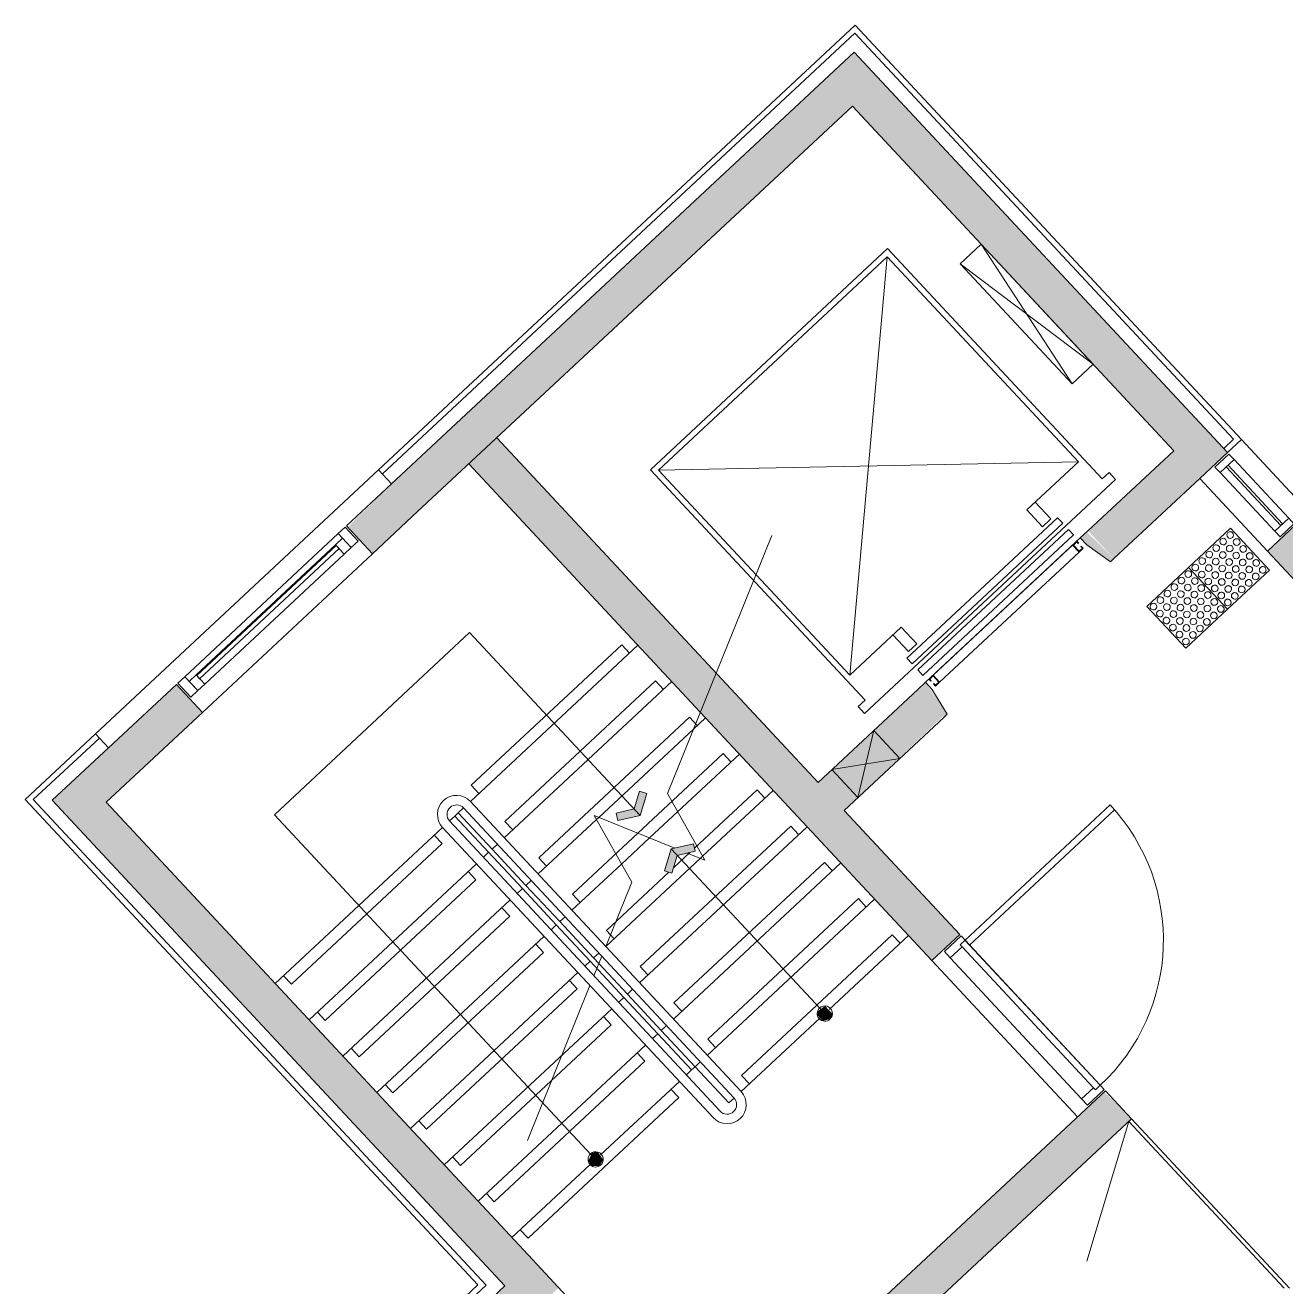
# Model space of a CAD drawing. Header units: millimetres. Extents: x -71377 to 516042, y -145869 to 441446.
# Drawn here: x 272369 to 278978, y 235799 to 242412 of the extents above; entities that cross this region are included whole.
import ezdxf

# ---------------------------------------------------------------- set-up
doc = ezdxf.new("R2010")
doc.units = ezdxf.units.MM
doc.header["$LTSCALE"] = 1000
doc.linetypes.add('_점선_S_', pattern=[1.6, 0.8, -0.8])
doc.linetypes.add('_점선_XS_', pattern=[1.15, 0.6, -0.55])
for name, color, linetype, lineweight in [('A-detl', 7, 'Continuous', 5), ('A-door', 4, 'Continuous', 5), ('A-door-hdln', 8, 'Continuous', 5), ('A-ele-8', 8, 'Continuous', 5), ('A-fnsh', 5, 'Continuous', 5), ('A-furn-hdln', 8, '_점선_XS_', 5), ('A-glas', 5, 'Continuous', 5), ('A-glas-hdln', 8, 'Continuous', 5), ('A-hat', 251, 'Continuous', 5), ('A-insu', 251, 'Continuous', 5), ('A-mark-k', 7, 'Continuous', 5), ('A-strs', 7, 'Continuous', 5), ('A-wind', 4, 'Continuous', 5), ('A-wind-hdln', 8, 'Continuous', 5), ('A_cwall', 2, 'Continuous', 5), ('A_fnsh-4', 4, 'Continuous', 5), ('AA_난간', 7, 'Continuous', 9), ('AA_논슬립', 252, 'Continuous', 5), ('AA_오픈', 8, '_점선_S_', 5), ('AA_점형블럭', 8, 'Continuous', 5), ('elev', 4, 'Continuous', 5)]:
    doc.layers.add(name, color=color, linetype=linetype, lineweight=lineweight)

# ---------------------------------------------------------------- blocks, each defined once
blk = doc.blocks.new('EV_15인승 - EV_15인승_1060x2100-6900318-지반층 배치도')
at = {"layer": 'A-furn-hdln'}
for p, q in [((1050, 100), (1050, -100)), ((1350, 100), (1350, -100))]:
    blk.add_line(p, q, dxfattribs=at)
at = {"layer": 'elev'}
for p, q in [((1350, 100), (1050, -100)), ((1350, -100), (1050, 100)), ((-405, -65), (-405, -50)), ((-405, -50), (-375, -50)), ((-402, -65), (-405, -65)), ((-378, -53), (-402, -53)), ((-402, -53), (-402, -65)), ((-378, -97), (-378, -53)), ((-375, -50), (625, -50)), ((-375, -50), (-375, -100)), ((625, -50), (655, -50)), ((625, -50), (625, -100)), ((652, -53), (628, -53)), ((628, -53), (628, -97)), ((652, -65), (652, -53)), ((655, -65), (652, -65)), ((655, -50), (655, -65)), ((-405, -100), (-405, -85)), ((-405, -85), (-402, -85)), ((-375, -100), (-405, -100)), ((-402, -85), (-402, -97)), ((-402, -97), (-378, -97)), ((-375, -100), (625, -100)), ((655, -100), (625, -100)), ((628, -97), (652, -97)), ((652, -97), (652, -85)), ((652, -85), (655, -85)), ((655, -85), (655, -100)), ((1025, -198), (-775, -198)), ((-775, -198), (-775, -248)), ((665, -135), (-415, -135)), ((-415, -135), (-415, -175)), ((-415, -175), (665, -175)), ((665, -175), (665, -135)), ((1025, -248), (1025, -198)), ((-775, -248), (-725, -248)), ((-725, -248), (-725, -1898)), ((665, -219), (-415, -219)), ((-415, -219), (-415, -259)), ((-415, -259), (665, -259)), ((665, -259), (665, -219)), ((975, -1898), (975, -248)), ((975, -248), (1025, -248)), ((-325, -278), (-385, -278)), ((-385, -278), (-385, -398)), ((-325, -398), (-325, -278)), ((635, -278), (575, -278)), ((575, -278), (575, -398)), ((635, -398), (635, -278)), ((-695, -1868), (-695, -398)), ((-695, -398), (-325, -398)), ((945, -398), (-695, -1868)), ((-695, -398), (945, -1868)), ((575, -398), (945, -398)), ((945, -398), (945, -1868)), ((-1100, -720), (-950, -720)), ((-950, -1580), (-1100, -720)), ((-1100, -1580), (-950, -720)), ((-1100, -1580), (-1100, -720)), ((-950, -720), (-950, -1580)), ((-950, -1580), (-1100, -1580)), ((-725, -1898), (975, -1898)), ((945, -1868), (-695, -1868))]:
    blk.add_line(p, q, dxfattribs=at)
blk = doc.blocks.new('외여닫이문 - __A_FSD_11x21_씰FL_20_원형__계단실-7570923-지반층 배치도')
at = {"layer": 'A-door'}
for p, q in [((-550, 20), (-505, 20)), ((-550, -100), (-550, 20)), ((-505, 20), (-505, -65)), ((505, 20), (550, 20)), ((505, -65), (505, 20)), ((550, 20), (550, -100)), ((-520, -65), (-520, -100)), ((-505, -65), (-520, -65)), ((520, -65), (505, -65)), ((520, -100), (520, -65)), ((-520, -100), (-550, -100)), ((485, -100), (485, -1140)), ((485, -100), (520, -100)), ((520, -100), (520, -1140)), ((550, -100), (520, -100)), ((485, -1140), (520, -1140))]:
    blk.add_line(p, q, dxfattribs=at)
at = {"layer": 'A-door-hdln'}
for p, q in [((-505, 20), (505, 20)), ((-505, -65), (505, -65)), ((-520, -100), (520, -100))]:
    blk.add_line(p, q, dxfattribs=at)
blk.add_arc((520, -100), 1040, 180, 270, dxfattribs=at)
blk = doc.blocks.new('고정창_프로젝트창 - _A_AW_12X11-6595746-지반층 배치도')
at = {"layer": 'A-glas'}
for p, q in [((500, 61), (-500, 61)), ((-500, 61), (-500, 39)), ((-500, 39), (500, 39)), ((500, 39), (500, 61))]:
    blk.add_line(p, q, dxfattribs=at)
at = {"layer": 'A-wind'}
for p, q in [((-550, 100), (-600, 100)), ((-600, 100), (-600, 0)), ((-550, 0), (-550, 100)), ((-500, 66.6), (-550, 66.6)), ((-550, 66.6), (-550, 0)), ((-500, 0), (-500, 66.6)), ((550, 66.6), (500, 66.6)), ((500, 66.6), (500, 0)), ((550, 100), (550, 0)), ((600, 100), (550, 100)), ((550, 0), (550, 66.6)), ((600, 0), (600, 100)), ((-600, 0), (-550, 0)), ((-550, 0), (-500, 0)), ((500, 0), (550, 0)), ((550, 0), (600, 0))]:
    blk.add_line(p, q, dxfattribs=at)
at = {"layer": 'A-wind-hdln'}
for p, q in [((550, 100), (-550, 100)), ((-500, 66.6), (500, 66.6)), ((500, 0), (-500, 0))]:
    blk.add_line(p, q, dxfattribs=at)
blk = doc.blocks.new('고정창 - _A_AW_5x9_8-8092948-지반층 배치도')
at = {"layer": 'A-glas'}
for p, q in [((210, 56), (-210, 56)), ((-210, 56), (-210, 44)), ((-210, 44), (210, 44)), ((210, 44), (210, 56))]:
    blk.add_line(p, q, dxfattribs=at)
at = {"layer": 'A-wind'}
for p, q in [((-210, 100), (-250, 100)), ((-250, 100), (-250, 0)), ((-210, 0), (-210, 100)), ((210, 100), (210, 0)), ((250, 100), (210, 100)), ((250, 0), (250, 100)), ((-250, 0), (-210, 0)), ((210, 0), (250, 0))]:
    blk.add_line(p, q, dxfattribs=at)
at = {"layer": 'A-wind-hdln'}
for p, q in [((210, 100), (-210, 100)), ((-210, 0), (210, 0))]:
    blk.add_line(p, q, dxfattribs=at)
blk = doc.blocks.new('점자블럭_원형_개수_ - 점자블럭_원형_개수_-4199367-지반층 배치도')
at = {"layer": 'AA_점형블럭'}
for p, q in [((300, 300), (0, 300)), ((0, 300), (0, 0)), ((300, 0), (300, 300)), ((600, 300), (300, 300)), ((300, 300), (300, 0)), ((600, 0), (600, 300)), ((0, 0), (300, 0)), ((300, 0), (600, 0))]:
    blk.add_line(p, q, dxfattribs=at)
for centre, start, end in [((25, 275), 360, 180), ((25, 275), 45, 180), ((25, 275), 360, 180), ((25, 275), 45, 180), ((25, 275), 180, 360), ((25, 275), 180, 225), ((25, 275), 180, 360), ((25, 275), 180, 225), ((25, 275), 255, 330), ((25, 275), 255, 330), ((75, 275), 0, 180), ((75, 275), 0, 180), ((75, 275), 0, 180), ((75, 275), 0, 180), ((75, 275), 180, 360), ((75, 275), 180, 360), ((75, 275), 180, 360), ((75, 275), 180, 360), ((125, 275), 0, 180), ((125, 275), 0, 180), ((125, 275), 360, 180), ((125, 275), 0, 180), ((125, 275), 180, 360), ((125, 275), 180, 360), ((125, 275), 180, 360), ((125, 275), 180, 360), ((175, 275), 360, 180), ((175, 275), 0, 180), ((175, 275), 360, 180), ((175, 275), 0, 180), ((175, 275), 180, 360), ((175, 275), 180, 360), ((175, 275), 180, 360), ((175, 275), 180, 360), ((225, 275), 360, 180), ((225, 275), 0, 180), ((225, 275), 360, 180), ((225, 275), 0, 180), ((225, 275), 180, 360), ((225, 275), 180, 360), ((225, 275), 180, 360), ((225, 275), 180, 360), ((275, 275), 0, 180), ((275, 275), 0, 180), ((275, 275), 360, 180), ((275, 275), 0, 180), ((275, 275), 180, 360), ((275, 275), 180, 360), ((275, 275), 180, 360), ((275, 275), 180, 360), ((325, 275), 360, 180), ((325, 275), 0, 180), ((325, 275), 0, 180), ((325, 275), 0, 180), ((325, 275), 180, 360), ((325, 275), 180, 360), ((325, 275), 180, 360), ((325, 275), 180, 360), ((375, 275), 0, 180), ((375, 275), 0, 180), ((375, 275), 0, 180), ((375, 275), 0, 180), ((375, 275), 180, 360), ((375, 275), 180, 360), ((375, 275), 180, 360), ((375, 275), 180, 360), ((425, 275), 0, 180), ((425, 275), 0, 180), ((425, 275), 360, 180), ((425, 275), 0, 180), ((425, 275), 180, 360), ((425, 275), 180, 360), ((425, 275), 180, 360), ((425, 275), 180, 360), ((475, 275), 0, 180), ((475, 275), 0, 180), ((475, 275), 360, 180), ((475, 275), 360, 180), ((475, 275), 180, 360), ((475, 275), 180, 360), ((475, 275), 180, 360), ((475, 275), 180, 360), ((525, 275), 0, 180), ((525, 275), 0, 180), ((525, 275), 360, 180), ((525, 275), 0, 180), ((525, 275), 180, 360), ((525, 275), 180, 360), ((525, 275), 180, 360), ((525, 275), 180, 360), ((575, 275), 0, 180), ((575, 275), 0, 180), ((575, 275), 360, 180), ((575, 275), 0, 180), ((575, 275), 180, 360), ((575, 275), 180, 360), ((575, 275), 180, 360), ((575, 275), 180, 360), ((25, 225), 360, 180), ((25, 225), 45, 180), ((25, 225), 0, 180), ((25, 225), 45, 180), ((25, 225), 180, 360), ((25, 225), 180, 225), ((25, 225), 180, 360), ((25, 225), 180, 225), ((25, 225), 255, 330), ((25, 225), 255, 330), ((75, 225), 0, 180), ((75, 225), 0, 180), ((75, 225), 0, 180), ((75, 225), 0, 180), ((75, 225), 180, 360), ((75, 225), 180, 360), ((75, 225), 180, 360), ((75, 225), 180, 360), ((125, 225), 360, 180), ((125, 225), 0, 180), ((125, 225), 360, 180), ((125, 225), 0, 180), ((125, 225), 180, 360), ((125, 225), 180, 360), ((125, 225), 180, 360), ((125, 225), 180, 360), ((175, 225), 360, 180), ((175, 225), 0, 180), ((175, 225), 360, 180), ((175, 225), 0, 180), ((175, 225), 180, 360), ((175, 225), 180, 360), ((175, 225), 180, 360), ((175, 225), 180, 360), ((225, 225), 0, 180), ((225, 225), 0, 180), ((225, 225), 360, 180), ((225, 225), 0, 180), ((225, 225), 180, 360), ((225, 225), 180, 360), ((225, 225), 180, 360), ((225, 225), 180, 360), ((275, 225), 360, 180), ((275, 225), 0, 180), ((275, 225), 360, 180), ((275, 225), 0, 180), ((275, 225), 180, 360), ((275, 225), 180, 360), ((275, 225), 180, 360), ((275, 225), 180, 360), ((325, 225), 360, 180), ((325, 225), 0, 180), ((325, 225), 360, 180), ((325, 225), 0, 180), ((325, 225), 180, 360), ((325, 225), 180, 360), ((325, 225), 180, 360), ((325, 225), 180, 360), ((375, 225), 360, 180), ((375, 225), 0, 180), ((375, 225), 0, 180), ((375, 225), 0, 180), ((375, 225), 180, 360), ((375, 225), 180, 360), ((375, 225), 180, 360), ((375, 225), 180, 360), ((425, 225), 0, 180), ((425, 225), 0, 180), ((425, 225), 0, 180), ((425, 225), 0, 180), ((425, 225), 180, 360), ((425, 225), 180, 360), ((425, 225), 180, 360), ((425, 225), 180, 360), ((475, 225), 360, 180), ((475, 225), 0, 180), ((475, 225), 0, 180), ((475, 225), 0, 180), ((475, 225), 180, 360), ((475, 225), 180, 360), ((475, 225), 180, 360), ((475, 225), 180, 360), ((525, 225), 360, 180), ((525, 225), 0, 180), ((525, 225), 360, 180), ((525, 225), 0, 180), ((525, 225), 180, 360), ((525, 225), 180, 360), ((525, 225), 180, 360), ((525, 225), 180, 360), ((575, 225), 360, 180), ((575, 225), 0, 180), ((575, 225), 0, 180), ((575, 225), 0, 180), ((575, 225), 180, 360), ((575, 225), 180, 360), ((575, 225), 180, 360), ((575, 225), 180, 360), ((25, 175), 360, 180), ((25, 175), 45, 180), ((25, 175), 360, 180), ((25, 175), 45, 180), ((25, 175), 180, 360), ((25, 175), 180, 225), ((25, 175), 180, 360), ((25, 175), 180, 225), ((25, 125), 360, 180), ((25, 125), 0, 180), ((25, 125), 360, 180), ((25, 125), 0, 180), ((25, 175), 255, 330), ((25, 175), 255, 330), ((75, 175), 0, 180), ((75, 175), 0, 180), ((75, 175), 0, 180), ((75, 175), 0, 180), ((75, 175), 180, 360), ((75, 175), 180, 360), ((75, 175), 180, 360), ((75, 175), 180, 360), ((75, 125), 360, 180), ((75, 125), 0, 180), ((75, 125), 0, 180), ((75, 125), 0, 180), ((125, 175), 360, 180), ((125, 175), 0, 180), ((125, 175), 360, 180), ((125, 175), 0, 180), ((125, 175), 180, 360), ((125, 175), 180, 360), ((125, 175), 180, 360), ((125, 175), 180, 360), ((125, 125), 360, 180), ((125, 125), 0, 180), ((125, 125), 360, 180), ((125, 125), 0, 180), ((175, 175), 360, 180), ((175, 175), 0, 180), ((175, 175), 360, 180), ((175, 175), 0, 180), ((175, 175), 180, 360), ((175, 175), 180, 360), ((175, 175), 180, 360), ((175, 175), 180, 360), ((175, 125), 360, 180), ((175, 125), 0, 180), ((175, 125), 360, 180), ((175, 125), 0, 180), ((225, 175), 360, 180), ((225, 175), 0, 180), ((225, 175), 360, 180), ((225, 175), 0, 180), ((225, 175), 180, 360), ((225, 175), 180, 360), ((225, 175), 180, 360), ((225, 175), 180, 360), ((225, 125), 360, 180), ((225, 125), 0, 180), ((225, 125), 360, 180), ((225, 125), 0, 180), ((275, 175), 360, 180), ((275, 175), 0, 180), ((275, 175), 0, 180), ((275, 175), 0, 180), ((275, 175), 180, 360), ((275, 175), 180, 360), ((275, 175), 180, 360), ((275, 175), 180, 360), ((275, 125), 0, 180), ((275, 125), 0, 180), ((275, 125), 360, 180), ((275, 125), 0, 180), ((325, 175), 0, 180), ((325, 175), 0, 180), ((325, 175), 0, 180), ((325, 175), 0, 180), ((325, 175), 180, 360), ((325, 175), 180, 360), ((325, 175), 180, 360), ((325, 175), 180, 360), ((325, 125), 0, 180), ((325, 125), 15, 180), ((325, 125), 360, 180), ((325, 125), 15, 180), ((375, 175), 0, 180), ((375, 175), 0, 180), ((375, 175), 0, 180), ((375, 175), 0, 180), ((375, 175), 180, 360), ((375, 175), 180, 360), ((375, 175), 180, 360), ((375, 175), 180, 360), ((375, 125), 0, 180), ((375, 125), 15, 180), ((375, 125), 360, 180), ((375, 125), 15, 180), ((425, 175), 0, 180), ((425, 175), 0, 180), ((425, 175), 360, 180), ((425, 175), 0, 180), ((425, 175), 180, 360), ((425, 175), 180, 360), ((425, 175), 180, 360), ((425, 175), 180, 360), ((425, 125), 0, 180), ((425, 125), 15, 180), ((425, 125), 0, 180), ((425, 125), 15, 180), ((475, 175), 0, 180), ((475, 175), 0, 180), ((475, 175), 360, 180), ((475, 175), 0, 180), ((475, 175), 180, 360), ((475, 175), 180, 360), ((475, 175), 180, 360), ((475, 175), 180, 360), ((475, 125), 360, 180), ((475, 125), 15, 180), ((475, 125), 360, 180), ((475, 125), 15, 180), ((525, 175), 360, 180), ((525, 175), 0, 180), ((525, 175), 0, 180), ((525, 175), 0, 180), ((525, 175), 180, 360), ((525, 175), 180, 360), ((525, 175), 180, 360), ((525, 175), 180, 360), ((525, 125), 0, 180), ((525, 125), 15, 180), ((525, 125), 0, 180), ((525, 125), 15, 180), ((575, 175), 360, 180), ((575, 175), 0, 180), ((575, 175), 0, 180), ((575, 175), 0, 180), ((575, 175), 180, 360), ((575, 175), 180, 360), ((575, 175), 180, 360), ((575, 175), 180, 360), ((575, 125), 0, 180), ((575, 125), 15, 180), ((575, 125), 360, 180), ((575, 125), 15, 180), ((25, 125), 180, 360), ((25, 125), 180, 240), ((25, 125), 180, 360), ((25, 125), 180, 240), ((25, 75), 360, 180), ((25, 75), 0, 180), ((25, 75), 360, 180), ((25, 75), 0, 180), ((25, 75), 180, 360), ((25, 75), 180, 345), ((25, 75), 180, 360), ((25, 75), 180, 345), ((25, 125), 270, 345), ((25, 125), 270, 345), ((75, 125), 180, 360), ((75, 125), 180, 360), ((75, 125), 180, 360), ((75, 125), 180, 360), ((75, 75), 360, 180), ((75, 75), 0, 180), ((75, 75), 360, 180), ((75, 75), 0, 180), ((75, 75), 180, 360), ((75, 75), 180, 360), ((75, 75), 180, 360), ((75, 75), 180, 360), ((125, 125), 180, 360), ((125, 125), 180, 360), ((125, 125), 180, 360), ((125, 125), 180, 360), ((125, 75), 360, 180), ((125, 75), 0, 180), ((125, 75), 360, 180), ((125, 75), 0, 180), ((125, 75), 180, 360), ((125, 75), 180, 360), ((125, 75), 180, 360), ((125, 75), 180, 360), ((175, 125), 180, 360), ((175, 125), 180, 360), ((175, 125), 180, 360), ((175, 125), 180, 360), ((175, 75), 360, 180), ((175, 75), 0, 180), ((175, 75), 360, 180), ((175, 75), 0, 180), ((175, 75), 180, 360), ((175, 75), 180, 360), ((175, 75), 180, 360), ((175, 75), 180, 360), ((225, 125), 180, 360), ((225, 125), 180, 360), ((225, 125), 180, 360), ((225, 125), 180, 360), ((225, 75), 0, 180), ((225, 75), 0, 180), ((225, 75), 360, 180), ((225, 75), 0, 180), ((225, 75), 180, 360), ((225, 75), 180, 360), ((225, 75), 180, 360), ((225, 75), 180, 360), ((275, 125), 180, 360), ((275, 125), 180, 360), ((275, 125), 180, 360), ((275, 125), 180, 360), ((275, 75), 0, 180), ((275, 75), 0, 180), ((275, 75), 360, 180), ((275, 75), 0, 180), ((275, 75), 180, 360), ((275, 75), 180, 360), ((275, 75), 180, 360), ((275, 75), 180, 360), ((325, 125), 180, 360), ((325, 125), 180, 270), ((325, 125), 180, 360), ((325, 125), 180, 270), ((325, 75), 360, 180), ((325, 75), 15, 180), ((325, 75), 0, 180), ((325, 75), 15, 180), ((325, 75), 180, 360), ((325, 75), 180, 270), ((325, 75), 180, 360), ((325, 75), 180, 270), ((325, 125), 300, 330), ((325, 125), 300, 330), ((325, 75), 300, 330), ((325, 75), 300, 330), ((375, 125), 180, 360), ((375, 125), 180, 270), ((375, 125), 180, 360), ((375, 125), 180, 270), ((375, 75), 360, 180), ((375, 75), 15, 180), ((375, 75), 360, 180), ((375, 75), 15, 180), ((375, 75), 180, 360), ((375, 75), 180, 270), ((375, 75), 180, 360), ((375, 75), 180, 270), ((375, 125), 300, 330), ((375, 125), 300, 330), ((375, 75), 300, 330), ((375, 75), 300, 330), ((425, 125), 180, 360), ((425, 125), 180, 270), ((425, 125), 180, 360), ((425, 125), 180, 270), ((425, 75), 0, 180), ((425, 75), 15, 180), ((425, 75), 0, 180), ((425, 75), 15, 180), ((425, 75), 180, 360), ((425, 75), 180, 270), ((425, 75), 180, 360), ((425, 75), 180, 270), ((425, 125), 300, 330), ((425, 125), 300, 330), ((425, 75), 300, 330), ((425, 75), 300, 330), ((475, 125), 180, 360), ((475, 125), 180, 270), ((475, 125), 180, 360), ((475, 125), 180, 270), ((475, 75), 0, 180), ((475, 75), 15, 180), ((475, 75), 360, 180), ((475, 75), 15, 180), ((475, 75), 180, 360), ((475, 75), 180, 270), ((475, 75), 180, 360), ((475, 75), 180, 270), ((475, 125), 300, 330), ((475, 125), 300, 330), ((475, 75), 300, 330), ((475, 75), 300, 330), ((525, 125), 180, 360), ((525, 125), 180, 270), ((525, 125), 180, 360), ((525, 125), 180, 270), ((525, 75), 0, 180), ((525, 75), 15, 180), ((525, 75), 0, 180), ((525, 75), 15, 180), ((525, 75), 180, 360), ((525, 75), 180, 270), ((525, 75), 180, 360), ((525, 75), 180, 270), ((525, 125), 300, 330), ((525, 125), 300, 330), ((525, 75), 300, 330), ((525, 75), 300, 330), ((575, 125), 180, 360), ((575, 125), 180, 270), ((575, 125), 180, 360), ((575, 125), 180, 270), ((575, 75), 0, 180), ((575, 75), 15, 180), ((575, 75), 0, 180), ((575, 75), 15, 180), ((575, 75), 180, 360), ((575, 75), 180, 270), ((575, 75), 180, 360), ((575, 75), 180, 270), ((575, 125), 300, 330), ((575, 125), 300, 330), ((575, 75), 300, 330), ((575, 75), 300, 330), ((25, 25), 360, 180), ((25, 25), 0, 180), ((25, 25), 360, 180), ((25, 25), 0, 180), ((25, 25), 180, 360), ((25, 25), 180, 360), ((25, 25), 180, 360), ((25, 25), 180, 360), ((75, 25), 360, 180), ((75, 25), 0, 180), ((75, 25), 0, 180), ((75, 25), 0, 180), ((75, 25), 180, 360), ((75, 25), 180, 360), ((75, 25), 180, 360), ((75, 25), 180, 360), ((125, 25), 360, 180), ((125, 25), 0, 180), ((125, 25), 360, 180), ((125, 25), 0, 180), ((125, 25), 180, 360), ((125, 25), 180, 360), ((125, 25), 180, 360), ((125, 25), 180, 360), ((175, 25), 360, 180), ((175, 25), 360, 180), ((175, 25), 180, 360), ((175, 25), 180, 360), ((175, 25), 120, 150), ((175, 25), 120, 150), ((175, 25), 210, 360), ((175, 25), 210, 360), ((175, 25), 0, 60), ((175, 25), 0, 60), ((225, 25), 360, 180), ((225, 25), 360, 180), ((225, 25), 180, 360), ((225, 25), 180, 360), ((225, 25), 120, 150), ((225, 25), 120, 150), ((225, 25), 210, 360), ((225, 25), 210, 360), ((225, 25), 0, 60), ((225, 25), 0, 60), ((275, 25), 0, 180), ((275, 25), 0, 180), ((275, 25), 180, 360), ((275, 25), 180, 360), ((275, 25), 120, 150), ((275, 25), 120, 150), ((275, 25), 210, 360), ((275, 25), 210, 360), ((275, 25), 0, 60), ((275, 25), 0, 60), ((325, 25), 360, 180), ((325, 25), 15, 180), ((325, 25), 360, 180), ((325, 25), 15, 180), ((325, 25), 180, 360), ((325, 25), 180, 270), ((325, 25), 180, 360), ((325, 25), 180, 270), ((325, 25), 300, 330), ((325, 25), 300, 330), ((375, 25), 0, 180), ((375, 25), 15, 180), ((375, 25), 0, 180), ((375, 25), 15, 180), ((375, 25), 180, 360), ((375, 25), 180, 270), ((375, 25), 180, 360), ((375, 25), 180, 270), ((375, 25), 300, 330), ((375, 25), 300, 330), ((425, 25), 0, 180), ((425, 25), 15, 180), ((425, 25), 0, 180), ((425, 25), 15, 180), ((425, 25), 180, 360), ((425, 25), 180, 270), ((425, 25), 180, 360), ((425, 25), 180, 270), ((425, 25), 300, 330), ((425, 25), 300, 330), ((475, 25), 360, 180), ((475, 25), 15, 180), ((475, 25), 360, 180), ((475, 25), 15, 180), ((475, 25), 180, 360), ((475, 25), 180, 270), ((475, 25), 180, 360), ((475, 25), 180, 270), ((475, 25), 300, 330), ((475, 25), 300, 330), ((525, 25), 360, 180), ((525, 25), 15, 180), ((525, 25), 360, 180), ((525, 25), 15, 180), ((525, 25), 180, 360), ((525, 25), 180, 270), ((525, 25), 180, 360), ((525, 25), 180, 270), ((525, 25), 300, 330), ((525, 25), 300, 330), ((575, 25), 0, 180), ((575, 25), 15, 180), ((575, 25), 0, 180), ((575, 25), 15, 180), ((575, 25), 180, 360), ((575, 25), 180, 270), ((575, 25), 180, 360), ((575, 25), 180, 270), ((575, 25), 300, 330), ((575, 25), 300, 330)]:
    blk.add_arc(centre, 17.5, start, end, dxfattribs=at)
blk = doc.blocks.new('계단진행_난간_Non Slip - 계단진행_난간_Non Slip-3375518-지반층 배치도')
at = {"layer": 'AA_난간'}
for p, q in [((700, 0), (700, -2080)), ((750, -2080), (750, 0)), ((850, 0), (850, -2080)), ((900, -2080), (900, 0))]:
    blk.add_line(p, q, dxfattribs=at)
for centre, radius, start, end in [((800, 0), 100, 360, 180), ((800, 0), 50, 0, 180), ((800, -2080), 100, 180, 0), ((800, -2080), 50, 180, 0)]:
    blk.add_arc(centre, radius, start, end, dxfattribs=at)
at = {"layer": 'AA_논슬립'}
for p, q in [((-440, -60), (-440, 0)), ((960, 60), (2040, 60)), ((960, 0), (960, 60)), ((2040, 60), (2040, 0)), ((640, -60), (-440, -60)), ((640, 0), (640, -60)), ((-440, -320), (-440, -260)), ((640, -260), (640, -320)), ((960, -200), (2040, -200)), ((960, -260), (960, -200)), ((2040, -200), (2040, -260)), ((640, -320), (-440, -320)), ((960, -460), (2040, -460)), ((960, -520), (960, -460)), ((2040, -460), (2040, -520)), ((-440, -580), (-440, -520)), ((640, -520), (640, -580)), ((640, -580), (-440, -580)), ((960, -720), (2040, -720)), ((960, -780), (960, -720)), ((2040, -720), (2040, -780)), ((-440, -840), (-440, -780)), ((640, -780), (640, -840)), ((640, -840), (-440, -840)), ((960, -980), (1407.6, -980)), ((960, -1040), (960, -980)), ((1441.4, -980), (1558.6, -980)), ((1592.4, -980), (2040, -980)), ((2040, -980), (2040, -1040)), ((-440, -1100), (-440, -1040)), ((640, -1040), (640, -1100)), ((640, -1100), (-440, -1100)), ((960, -1240), (2040, -1240)), ((960, -1300), (960, -1240)), ((2040, -1240), (2040, -1300)), ((-440, -1360), (-440, -1300)), ((640, -1300), (640, -1360)), ((640, -1360), (-440, -1360)), ((960, -1500), (2040, -1500)), ((960, -1560), (960, -1500)), ((2040, -1500), (2040, -1560)), ((-440, -1620), (-440, -1560)), ((640, -1560), (640, -1620)), ((640, -1620), (-440, -1620)), ((960, -1760), (2040, -1760)), ((960, -1820), (960, -1760)), ((2040, -1760), (2040, -1820)), ((-440, -1880), (-440, -1820)), ((640, -1820), (640, -1880)), ((640, -1880), (-440, -1880)), ((960, -2020), (2040, -2020)), ((960, -2080), (960, -2020)), ((2040, -2020), (2040, -2080))]:
    blk.add_line(p, q, dxfattribs=at)
blk = doc.blocks.new('계단 경로1 - 계단 경로 _양방향_-3375517-지반층 배치도')
at = {"layer": 'A-detl', "lineweight": 9}
for points in [[(-1389, 1296.1), (-1329, 1400), (-1389, 1503.9), (-1423.6, 1483.9), (-1375.2, 1400), (-1423.6, 1316.1)], [(-994.3, 1316.1), (-1042.8, 1400), (-994.3, 1483.9), (-1029, 1503.9), (-1089, 1400), (-1029, 1296.1)], [(111, 1365.4), (131, 1400), (119.3, 1428.3), (62.7, 1428.3), (56.4, 1380), (71, 1365.4)], [(-130.3, -10.4), (-140.7, 28.3), (-189, 34.6), (-207.6, 10.4), (-189, -34.6), (-158.6, -38.6)]]:
    blk.add_hatch(color=256, dxfattribs=at).paths.add_polyline_path(points)
for p, q in [((-1389, 1503.9), (-1423.6, 1483.9)), ((-1375.2, 1400), (-1423.6, 1483.9)), ((-1329, 1400), (-1389, 1503.9)), ((-1089, 1400), (-1029, 1503.9)), ((-1042.8, 1400), (-994.3, 1483.9)), ((-1029, 1503.9), (-994.3, 1483.9)), ((-2639, 1400), (-1329, 1400)), ((-2639, 0), (-2639, 1400)), ((-1375.2, 1400), (-1423.6, 1316.1)), ((-1329, 1400), (-1389, 1296.1)), ((91, 1400), (-1089, 1400)), ((-1089, 1400), (-1029, 1296.1)), ((-1042.8, 1400), (-994.3, 1316.1)), ((-1389, 1296.1), (-1423.6, 1316.1)), ((-1029, 1296.1), (-994.3, 1316.1)), ((-169, 0), (-2639, 0))]:
    blk.add_line(p, q, dxfattribs=at)
for centre, start, end in [((91, 1400), 360, 180), ((91, 1400), 180, 360), ((-169, 0), 360, 180), ((-169, 0), 180, 360)]:
    blk.add_arc(centre, 40, start, end, dxfattribs=at)

msp = doc.modelspace()

# ---------------------------------------------------------------- hatches: boundary and pattern name
at = {"layer": 'A-hat'}
for points in [[(274426.2, 239861.9), (276852, 242124), (276715.6, 242270.2), (274289.8, 240008.2)], [(277122.4, 237508.4), (277268.7, 237644.8), (274840.8, 240248.5), (274694.5, 240112.1), (276943.1, 237700.8)], [(278076.9, 239615.4), (278526.7, 240034.8), (278390.3, 240181.1), (277940.5, 239761.7)], [(274189.9, 239641.5), (274426.2, 239861.9), (274289.8, 240008.2), (274059.8, 239780.9), (274114.3, 239722.5)], [(272941.7, 238477.6), (273297.6, 238809.5), (273161.2, 238955.7), (272805.3, 238623.8), (272922, 238498.7)], [(276742.9, 238371.5), (277179.7, 238788.7), (277048.2, 238929.7), (276606.5, 238517.7)], [(272793, 238338.9), (272941.7, 238477.6), (272805.3, 238623.8), (272656.6, 238485.1), (272737.1, 238398.8)], [(274883.7, 235803.6), (274956.8, 235871.8), (272719.8, 238270.7), (272793, 238338.9), (272656.6, 238485.1), (272510.3, 238348.7), (274341.2, 236385.3)], [(276661.7, 238295.8), (276742.9, 238371.5), (276606.5, 238517.7), (276525.3, 238442), (276606.5, 238355)], [(274956.8, 235871.8), (275029.9, 235940), (272793, 238338.9), (272719.8, 238270.7), (274883.7, 235950.3)], [(276068.7, 234826.1), (278116.5, 236735.7), (278025.7, 236819.4), (275984.7, 234916.1), (275995.5, 234904.6)], [(276121.1, 234769.9), (278168.8, 236679.3), (278116.5, 236735.7), (276068.7, 234826.1)], [(275093.2, 235725.6), (275166.3, 235793.8), (275029.9, 235940), (274956.8, 235871.8), (275020.4, 235803.6)], [(274690.9, 235350.5), (275093.2, 235725.6), (274956.8, 235871.8), (274554.5, 235496.7), (274642.7, 235402.2)]]:
    msp.add_hatch(color=256, dxfattribs=at).paths.add_polyline_path(points)
h = msp.add_hatch(color=256, dxfattribs=at)
h.paths.add_polyline_path([(279079.1, 239442.5), (279225.3, 239578.9), (279020.7, 239784.6), (278881.3, 239654.5), (279066.3, 239456.1)])
h.paths.add_polyline_path([(278526.7, 240034.8), (278672.9, 240171.2), (276852, 242124), (276705.7, 241987.6), (278390.3, 240181.1)])
h = msp.add_hatch(color=256, dxfattribs=at)
h.paths.add_polyline_path([(277184.6, 238783.4), (277202.9, 238800.4), (277088.4, 238967.2), (277048.2, 238929.7), (277179.7, 238788.7)])
h.paths.add_polyline_path([(278058.6, 239598.4), (278076.9, 239615.4), (277934.3, 239756), (277900.2, 239724.2), (277940.5, 239683.2), (278034.8, 239615.4)])

# ---------------------------------------------------------------- linework, layer by layer
at = {"layer": 'A-ele-8'}
for p, q in [((278746.1, 240239.4), (279093.9, 239866.5)), ((272737.1, 238697), (274221.6, 240081.3)), ((274289.8, 240008.2), (274221.6, 240081.3)), ((278881.3, 239654.5), (278526.7, 240034.8)), ((274189.9, 239641.5), (273297.6, 238809.5)), ((272805.3, 238623.8), (272737.1, 238697))]:
    msp.add_line(p, q, dxfattribs=at)
at = {"layer": 'A-fnsh'}
for p, q in [((277900.2, 239724.2), (277088.4, 238967.2)), ((277295.8, 237615.5), (278005.1, 236854.9)), ((278168.8, 236679.3), (278997.4, 235790.7))]:
    msp.add_line(p, q, dxfattribs=at)
at = {"layer": 'A-insu'}
msp.add_line((274554.5, 235496.7), (274883.7, 235803.6), dxfattribs=at)
at = {"layer": 'A-mark-k'}
for p, q in [((276282.9, 239737.6), (275735.9, 238383.6)), ((275735.9, 238383.6), (275932, 238034.8)), ((275352.5, 238268.9), (275548.6, 237920)), ((275774.9, 238098.2), (275352.5, 238268.9)), ((275932, 238034.8), (275839.5, 238072.1)), ((275548.6, 237920), (275412.3, 237582.8)), ((275391.7, 237531.6), (275350.3, 237429.3)), ((275329.7, 237378.1), (275001.6, 236566.1))]:
    msp.add_line(p, q, dxfattribs=at)
at = {"layer": 'A-strs'}
for p, q in [((274703.5, 238342.9), (275581.1, 239161.3)), ((274703.5, 238342.9), (275581.1, 239161.3)), ((274880.8, 238152.8), (275758.4, 238971.2)), ((274880.8, 238152.8), (275758.4, 238971.2)), ((275935.7, 238781), (275908.3, 238810.4)), ((275872.7, 238722.2), (275935.7, 238781)), ((275872.7, 238722.2), (275935.7, 238781)), ((275376.3, 238259.3), (275872.7, 238722.2)), ((275376.3, 238259.3), (275872.7, 238722.2)), ((275789.2, 238288.8), (276113, 238590.9)), ((275789.2, 238288.8), (276113, 238590.9)), ((275920.3, 238055.6), (276290.4, 238400.7)), ((275920.3, 238055.6), (276290.4, 238400.7)), ((274621.2, 238266.2), (274593.8, 238240.6)), ((274621.2, 238266.2), (274593.8, 238240.6)), ((274621.2, 238266.2), (274639.5, 238283.2)), ((274621.2, 238266.2), (274798.5, 238076)), ((274639.5, 238283.2), (274666.9, 238308.8)), ((274639.5, 238283.2), (274666.9, 238308.8)), ((274816.8, 238093.1), (274639.5, 238283.2)), ((275642.2, 238151.8), (275789.2, 238288.8)), ((275642.2, 238151.8), (275789.2, 238288.8)), ((274557.2, 238206.5), (273679.6, 237388.1)), ((274557.2, 238206.5), (273679.6, 237388.1)), ((275058.1, 237962.6), (275364.2, 238248.1)), ((275058.1, 237962.6), (275364.2, 238248.1)), ((275364.2, 238248.1), (275376.3, 238259.3)), ((275364.2, 238248.1), (275376.3, 238259.3)), ((275590.1, 237392.2), (276467.7, 238210.5)), ((275590.1, 237392.2), (276467.7, 238210.5)), ((275495.3, 238014.8), (275642.2, 238151.8)), ((275495.3, 238014.8), (275642.2, 238151.8)), ((274798.5, 238076), (274771.1, 238050.5)), ((274798.5, 238076), (274771.1, 238050.5)), ((274798.5, 238076), (274975.8, 237885.9)), ((274816.8, 238093.1), (274844.2, 238118.7)), ((274816.8, 238093.1), (274844.2, 238118.7)), ((274994.1, 237902.9), (274816.8, 238093.1)), ((274734.5, 238016.4), (273856.9, 237198)), ((274734.5, 238016.4), (273856.9, 237198)), ((275235.4, 237772.5), (275495.3, 238014.8)), ((275235.4, 237772.5), (275495.3, 238014.8)), ((275412.7, 237582.3), (275908.2, 238044.4)), ((275412.7, 237582.3), (275908.2, 238044.4)), ((275767.4, 237202), (276645, 238020.4)), ((275767.4, 237202), (276645, 238020.4)), ((275908.2, 238044.4), (275920.3, 238055.6)), ((275908.2, 238044.4), (275920.3, 238055.6)), ((274975.8, 237885.9), (274948.4, 237860.3)), ((274975.8, 237885.9), (274948.4, 237860.3)), ((274975.8, 237885.9), (275153.1, 237695.7)), ((274994.1, 237902.9), (275021.5, 237928.5)), ((274994.1, 237902.9), (275021.5, 237928.5)), ((275171.4, 237712.8), (274994.1, 237902.9)), ((274911.8, 237826.2), (274034.2, 237007.8)), ((274911.8, 237826.2), (274034.2, 237007.8)), ((275944.7, 237011.8), (276822.3, 237830.2)), ((275944.7, 237011.8), (276822.3, 237830.2)), ((275171.4, 237712.8), (275198.9, 237738.4)), ((275171.4, 237712.8), (275198.9, 237738.4)), ((275153.1, 237695.7), (275125.7, 237670.2)), ((275153.1, 237695.7), (275125.7, 237670.2)), ((275153.1, 237695.7), (275330.5, 237505.6)), ((275348.8, 237522.6), (275171.4, 237712.8)), ((275089.2, 237636.1), (274211.5, 236817.7)), ((275089.2, 237636.1), (274211.5, 236817.7)), ((276584.2, 237252.7), (276999.6, 237640.1)), ((276584.2, 237252.7), (276999.6, 237640.1)), ((275348.8, 237522.6), (275376.2, 237548.2)), ((275348.8, 237522.6), (275376.2, 237548.2)), ((275330.5, 237505.6), (275303, 237480)), ((275330.5, 237505.6), (275303, 237480)), ((275330.5, 237505.6), (275507.8, 237315.4)), ((275376.2, 237493.2), (275348.8, 237522.6)), ((275526.1, 237332.5), (275376.2, 237493.2)), ((277886.2, 236689.3), (277122.4, 237508.4)), ((275266.5, 237445.9), (274388.9, 236627.5)), ((275266.5, 237445.9), (274388.9, 236627.5)), ((275526.1, 237332.5), (275553.5, 237358.1)), ((275526.1, 237332.5), (275553.5, 237358.1)), ((275507.8, 237315.4), (275480.4, 237289.9)), ((275507.8, 237315.4), (275480.4, 237289.9)), ((275507.8, 237315.4), (275685.1, 237125.3)), ((275703.4, 237142.3), (275526.1, 237332.5)), ((275443.8, 237255.8), (274566.2, 236437.4)), ((275443.8, 237255.8), (274566.2, 236437.4)), ((276122, 236821.7), (276535.5, 237207.3)), ((276122, 236821.7), (276535.5, 237207.3)), ((275703.4, 237142.3), (275730.8, 237167.9)), ((275703.4, 237142.3), (275730.8, 237167.9)), ((275880.7, 236952.2), (275703.4, 237142.3)), ((275685.1, 237125.3), (275657.7, 237099.7)), ((275685.1, 237125.3), (275657.7, 237099.7)), ((275685.1, 237125.3), (275862.4, 236935.1)), ((275621.1, 237065.6), (274743.5, 236247.2)), ((275621.1, 237065.6), (274743.5, 236247.2)), ((275880.7, 236952.2), (275862.4, 236935.1)), ((275880.7, 236952.2), (275908.1, 236977.7)), ((275880.7, 236952.2), (275908.1, 236977.7)), ((276058, 236762), (275880.7, 236952.2)), ((275798.4, 236875.4), (275385.8, 236490.7)), ((275798.4, 236875.4), (275385.8, 236490.7)), ((275862.4, 236935.1), (275835, 236909.5)), ((275862.4, 236935.1), (275835, 236909.5)), ((276058, 236762), (276085.5, 236787.6)), ((276058, 236762), (276085.5, 236787.6)), ((275330.4, 236439), (274920.8, 236057.1)), ((275330.4, 236439), (274920.8, 236057.1))]:
    msp.add_line(p, q, dxfattribs=at)
at = {"layer": 'A_cwall'}
for p, q in [((276715.6, 242270.2), (274289.8, 240008.2)), ((276715.6, 242270.2), (278672.9, 240171.2)), ((276705.7, 241987.6), (274426.2, 239861.9)), ((276705.7, 241987.6), (278390.3, 240181.1)), ((276525.3, 238442), (274840.8, 240248.5)), ((278390.3, 240181.1), (277940.5, 239761.7)), ((278526.7, 240034.8), (278672.9, 240171.2)), ((274694.5, 240112.1), (275908.3, 238810.4)), ((274053.5, 239787.8), (274289.8, 240008.2)), ((278076.9, 239615.4), (278526.7, 240034.8)), ((274189.9, 239641.5), (274426.2, 239861.9)), ((274189.9, 239641.5), (274053.5, 239787.8)), ((279027.6, 239790.9), (278881.3, 239654.5)), ((277940.5, 239761.7), (277900.2, 239724.2)), ((277900.2, 239724.2), (277934.3, 239687.6)), ((277934.3, 239687.6), (278058.6, 239598.4)), ((278881.3, 239654.5), (279079.1, 239442.5)), ((278058.6, 239598.4), (278076.9, 239615.4)), ((273161.2, 238955.7), (272805.3, 238623.8)), ((273297.6, 238809.5), (273161.2, 238955.7)), ((277048.2, 238929.7), (276525.3, 238442)), ((277088.4, 238967.2), (277048.2, 238929.7)), ((277122.5, 238930.6), (277088.4, 238967.2)), ((277202.9, 238800.4), (277122.5, 238930.6)), ((273297.6, 238809.5), (272941.7, 238477.6)), ((277184.6, 238783.4), (277202.9, 238800.4)), ((275935.7, 238781), (277122.4, 237508.4)), ((277184.6, 238783.4), (276661.7, 238295.8)), ((272510.3, 238348.7), (272805.3, 238623.8)), ((272793, 238338.9), (272941.7, 238477.6)), ((274883.7, 235803.6), (272510.3, 238348.7)), ((275029.9, 235940), (272793, 238338.9)), ((277268.7, 237644.8), (276661.7, 238295.8)), ((277268.7, 237644.8), (277122.4, 237508.4)), ((278032.5, 236825.7), (275984.7, 234916.1)), ((278032.5, 236825.7), (278168.9, 236679.5)), ((276121.1, 234769.9), (278168.9, 236679.5)), ((275029.9, 235940), (275984.7, 234916.1)), ((274554.5, 235496.7), (274883.7, 235803.6))]:
    msp.add_line(p, q, dxfattribs=at)
at = {"layer": 'A_fnsh-4'}
for p, q in [((276720.5, 242411.6), (274221.6, 240081.3)), ((276719, 242369.2), (274242.1, 240059.4)), ((278703.7, 240240.9), (276719, 242369.2)), ((278746.1, 240239.4), (276720.5, 242411.6)), ((278652.5, 240193.2), (278703.7, 240240.9)), ((278672.9, 240171.2), (278746.1, 240239.4)), ((272369, 238353.7), (272737.1, 238697)), ((272757.6, 238675), (272411.4, 238352.2)), ((272369, 238353.7), (274742.3, 235808.6)), ((272411.4, 238352.2), (274784.7, 235807.1)), ((278168.8, 236679.3), (278997.4, 235790.7)), ((278969.1, 235791.7), (278154.1, 236665.7)), ((274742.3, 235808.6), (274486.3, 235569.9)), ((274784.7, 235807.1), (274528.7, 235568.4))]:
    msp.add_line(p, q, dxfattribs=at)
at = {"layer": 'AA_오픈'}
msp.add_line((277477.3, 234400.6), (278154.1, 236665.7), dxfattribs=at)

# ---------------------------------------------------------------- block references
at = {"layer": 'A-detl', "lineweight": 9, "rotation": 313.0000012484764}
msp.add_blockref('계단 경로1 - 계단 경로 _양방향_-3375517-지반층 배치도', (275474.9, 236342.7), dxfattribs=at)
at = {"layer": 'A-door-hdln', "rotation": 133.0000012484759}
msp.add_blockref('외여닫이문 - __A_FSD_11x21_씰FL_20_원형__계단실-7570923-지반층 배치도', (277577.5, 237167.1), dxfattribs=at)
at = {"layer": 'A-glas-hdln'}
for name, p, rotation in [('고정창 - _A_AW_5x9_8-8092948-지반층 배치도', (278777.1, 239912.9), 313.0000012484761), ('고정창_프로젝트창 - _A_AW_12X11-6595746-지반층 배치도', (273675.5, 239298.6), 43.00000124846667)]:
    msp.add_blockref(name, p, dxfattribs=dict(at, rotation=rotation))
at = {"layer": 'AA_논슬립', "rotation": 43.000001248477}
msp.add_blockref('계단진행_난간_Non Slip - 계단진행_난간_Non Slip-3375518-지반층 배치도', (274045.2, 237729.1), dxfattribs=at)
at = {"layer": 'AA_점형블럭', "rotation": 43.00000124847486}
msp.add_blockref('점자블럭_원형_개수_ - 점자블럭_원형_개수_-4199367-지반층 배치도', (278453.2, 239145.9), dxfattribs=at)
at = {"layer": 'elev', "rotation": 223.000001248476}
msp.add_blockref('EV_15인승 - EV_15인승_1060x2100-6900318-지반층 배치도', (277654, 239357.8), dxfattribs=at)

doc.saveas('drawing.dxf')
